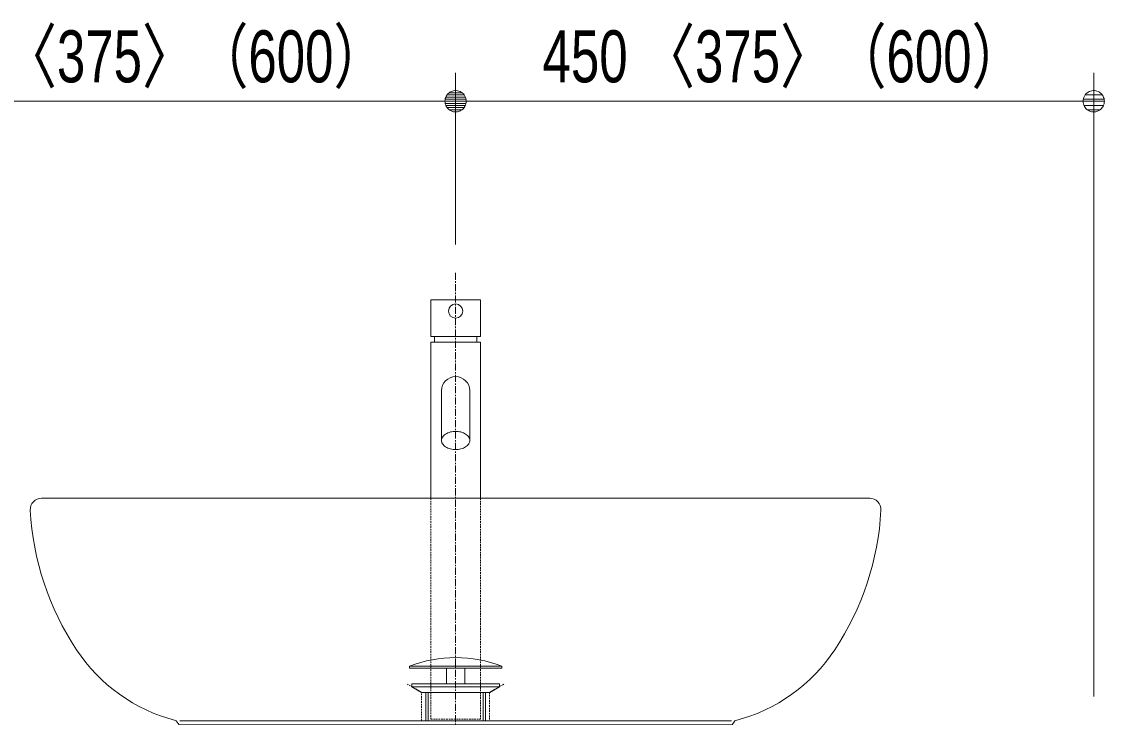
# Model space of a CAD drawing. Units: millimetres, scale not verified. Extents: x -6062 to 6062, y -3045 to 3045.
# Drawn here: x -5174 to -4410, y -1325 to -834 of the extents above; entities that cross this region are included whole.
import ezdxf
from ezdxf.enums import TextEntityAlignment as Align

# ---------------------------------------------------------------- set-up
doc = ezdxf.new("R2010")
doc.units = ezdxf.units.MM
doc.header["$LTSCALE"] = 20
doc.linetypes.add('CHAIN1', pattern=[8, 5, -1, 1, -1])
doc.linetypes.add('DASHED1', pattern=[1.8, 1.2, -0.6])
for name, color, linetype, lineweight in [('0-1_5ボウル・キャビネット', 7, 'Continuous', 9), ('0-3_0', 7, 'Continuous', 9), ('0-4_2寸法-1', 7, 'Continuous', 9), ('0-7_4給排水', 7, 'Continuous', 9)]:
    doc.layers.add(name, color=color, linetype=linetype, lineweight=lineweight)
doc.styles.add('ＭＳ Ｐゴシック', font='')
doc.styles.get('ＭＳ Ｐゴシック').set_extended_font_data('MS PGothic')

# ---------------------------------------------------------------- blocks, each defined once
blk = doc.blocks.new('_Dot')
at = {"layer": '0-3_0'}
for p, q in [((-10, 0), (-20, 0)), ((9.78, 2), (-9.78, 2)), ((7.99, 6), (-7.99, 6)), ((9.16, -3.98), (-9.16, -3.98)), ((6, -7.98), (-6, -7.98))]:
    blk.add_line(p, q, dxfattribs=at)
for points in [[(10, 0), (9.92, 1.25), (9.69, 2.49), (9.3, 3.68), (8.76, 4.82), (8.09, 5.88), (7.29, 6.85), (6.37, 7.71), (5.36, 8.44), (4.26, 9.05), (3.09, 9.51), (1.87, 9.82), (0.63, 9.98), (-0.63, 9.98), (-1.87, 9.82), (-3.09, 9.51), (-4.26, 9.05), (-5.36, 8.44), (-6.37, 7.71), (-7.29, 6.85), (-8.09, 5.88), (-8.76, 4.82), (-9.3, 3.68), (-9.69, 2.49), (-9.92, 1.25), (-10, 0), (0, 0)], [(-10, 0), (-9.92, -1.25), (-9.69, -2.49), (-9.3, -3.68), (-8.76, -4.82), (-8.09, -5.88), (-7.29, -6.85), (-6.37, -7.71), (-5.36, -8.44), (-4.26, -9.05), (-3.09, -9.51), (-1.87, -9.82), (-0.63, -9.98), (0.63, -9.98), (1.87, -9.82), (3.09, -9.51), (4.26, -9.05), (5.36, -8.44), (6.37, -7.71), (7.29, -6.85), (8.09, -5.88), (8.76, -4.82), (9.3, -3.68), (9.69, -2.49), (9.92, -1.25), (10, 0), (0, 0)]]:
    blk.add_lwpolyline(points, close=True, dxfattribs=at)
blk = doc.blocks.new('グループ-9')
at = {"layer": '0-1_5ボウル・キャビネット'}
blk.add_line((-65490, -26540), (-57710, -26540), dxfattribs=at)
for points in [[(-57775.5, -23400), (-55760, -23400), (-67440, -23400)], [(-65553.1, -26536.6), (-65540, -26540), (-65500, -26600), (-57700, -26600), (-57660, -26540), (-57646.9, -26536.6)]]:
    blk.add_lwpolyline(points, dxfattribs=at)
at = {"layer": '0-1_5ボウル・キャビネット', "linetype": 'DASHED1'}
blk.add_lwpolyline([(-60920, -26024.5), (-61120, -26140), (-61120, -26540), (-62080, -26540), (-62080, -26140), (-62280, -26024.5)], dxfattribs=at)
at = {"layer": '0-1_5ボウル・キャビネット'}
for centre, radius, start, end in [((-67440, -23560), 160, 90, 183.13543), ((-55760, -23560), 160, 356.86457, 90), ((-63643.2, -23352), 3962.5, 183.13543, 213.50947), ((-59556.8, -23352), 3962.5, 326.49053, 356.86457), ((-64946, -24214.6), 2400, 213.50947, 255.34627), ((-58254, -24214.6), 2400, 284.65373, 326.49053)]:
    blk.add_arc(centre, radius, start, end, dxfattribs=at)
blk = doc.blocks.new('グループ-10')
at = {"layer": '0-7_4給排水'}
for p, q in [((-61900, -21120), (-61900, -21200)), ((-61300, -21120), (-61300, -21200))]:
    blk.add_line(p, q, dxfattribs=at)
for points in [[(-61950, -20600), (-61950, -21120), (-61250, -21120), (-61250, -20600)], [(-61950, -23400), (-61250, -23400), (-61250, -21200), (-61950, -21200)]]:
    blk.add_lwpolyline(points, close=True, dxfattribs=at)
for points in [[(-61800, -21885.7), (-61800, -22585.7), (-61799.2, -22597.3), (-61796.7, -22609.1), (-61792.3, -22621.1), (-61786, -22633), (-61777.7, -22644.8), (-61767.4, -22656.1), (-61755.3, -22666.8), (-61741.4, -22676.6), (-61726.1, -22685.5), (-61709.4, -22693.3)], [(-61709.4, -22693.3), (-61691.9, -22699.9), (-61673.6, -22705.3), (-61655, -22709.3), (-61636.4, -22712.1), (-61618, -22713.8), (-61600, -22714.3), (-61582, -22713.8), (-61563.6, -22712.1), (-61545, -22709.3), (-61526.4, -22705.3), (-61508.1, -22699.9), (-61490.6, -22693.3), (-61473.9, -22685.5), (-61458.6, -22676.6), (-61444.7, -22666.8), (-61432.6, -22656.1), (-61422.3, -22644.8), (-61414, -22633), (-61407.7, -22621.1), (-61403.3, -22609.1), (-61400.8, -22597.3), (-61400, -22585.7), (-61400, -21885.7)], [(-61400, -22585.7), (-61400.8, -22574.2), (-61403.3, -22562.3), (-61407.7, -22550.3), (-61414, -22538.4), (-61422.3, -22526.7), (-61432.6, -22515.4), (-61444.7, -22504.7), (-61458.6, -22494.8), (-61473.9, -22485.9), (-61490.6, -22478.1), (-61508.1, -22471.5), (-61526.4, -22466.2), (-61545, -22462.1), (-61563.6, -22459.3), (-61582, -22457.7), (-61600, -22457.2), (-61618, -22457.7), (-61636.4, -22459.3), (-61655, -22462.1), (-61673.6, -22466.2), (-61691.9, -22471.5), (-61709.4, -22478.1), (-61726.1, -22485.9), (-61741.4, -22494.8), (-61755.3, -22504.7), (-61767.4, -22515.4), (-61777.7, -22526.7), (-61786, -22538.4), (-61792.3, -22550.3), (-61796.7, -22562.3), (-61799.2, -22574.2), (-61800, -22585.7)]]:
    blk.add_lwpolyline(points, dxfattribs=at)
at = {"layer": '0-7_4給排水', "linetype": 'DASHED1'}
blk.add_lwpolyline([(-61950, -26520), (-61250, -26520), (-61250, -23400), (-61950, -23400)], close=True, dxfattribs=at)
at = {"layer": '0-7_4給排水'}
blk.add_circle((-61600, -20760), 100, dxfattribs=at)
for start, end in [(90, 180), (0, 90)]:
    blk.add_arc((-61600, -21885.7), 200, start, end, dxfattribs=at)
blk = doc.blocks.new('グループ-17')
at = {"layer": '0-7_4給排水', "linetype": 'CHAIN1'}
blk.add_line((-61600, -20220), (-61600, -41300), dxfattribs=at)
at = {"layer": '0-7_4給排水'}
for p, q in [((-62019.3, -26140), (-62019.3, -26540)), ((-61989.3, -26140), (-61989.3, -26540)), ((-61209.3, -26140), (-61209.3, -26540)), ((-61179.3, -26140), (-61179.3, -26540))]:
    blk.add_line(p, q, dxfattribs=at)
for points in [[(-62249.3, -25770), (-60949.3, -25770), (-60949.3, -25800), (-62249.3, -25800)], [(-61729.3, -25800), (-61469.3, -25800), (-61469.3, -26020), (-61729.3, -26020)], [(-62219.3, -26020), (-60979.3, -26020), (-60979.3, -26060), (-62219.3, -26060)], [(-62080.6, -26140), (-62219.3, -26060), (-60979.3, -26060), (-61119.4, -26140)]]:
    blk.add_lwpolyline(points, close=True, dxfattribs=at)
blk.add_arc((-61599.3, -27470.4), 1820.4, 69.08018, 110.91982, dxfattribs=at)

msp = doc.modelspace()

# ---------------------------------------------------------------- linework, layer by layer
at = {"layer": '0-4_2寸法-1'}
for p, q in [((-4867.5, -991), (-4867.5, -870)), ((-4867.5, -991), (-4867.5, -870)), ((-4417.5, -1310), (-4417.5, -870)), ((-5302.49, -890), (-4882.51, -890)), ((-4432.51, -890), (-4852.49, -890))]:
    msp.add_line(p, q, dxfattribs=at)

# ---------------------------------------------------------------- block references
at = {"layer": '0-1_5ボウル・キャビネット', "xscale": 0.05, "yscale": 0.05}
msp.add_blockref('グループ-9', (-1787.5, 0), dxfattribs=at)
at = {"layer": '0-4_2寸法-1', "xscale": 0.7503418, "yscale": 0.7503418}
for p in [(-4867.5, -890), (-4417.5, -890)]:
    msp.add_blockref('_Dot', p, dxfattribs=at)
at = {"layer": '0-4_2寸法-1', "xscale": 0.7503418, "yscale": 0.7503418, "rotation": 180}
msp.add_blockref('_Dot', (-4867.5, -890), dxfattribs=at)
at = {"layer": '0-7_4給排水', "xscale": 0.05, "yscale": 0.05}
for name in ['グループ-17', 'グループ-10']:
    msp.add_blockref(name, (-1787.5, 0), dxfattribs=at)

# ---------------------------------------------------------------- texts
at = {"layer": '0-4_2寸法-1', "style": 'ＭＳ Ｐゴシック', "width": 0.75}
for p in [(-5256.19, -887.65), (-4806.19, -887.65)]:
    msp.add_text('450 〈375〉（600）', height=36.66, dxfattribs=at).set_placement(p, align=Align.BOTTOM_LEFT)

doc.saveas('drawing.dxf')
